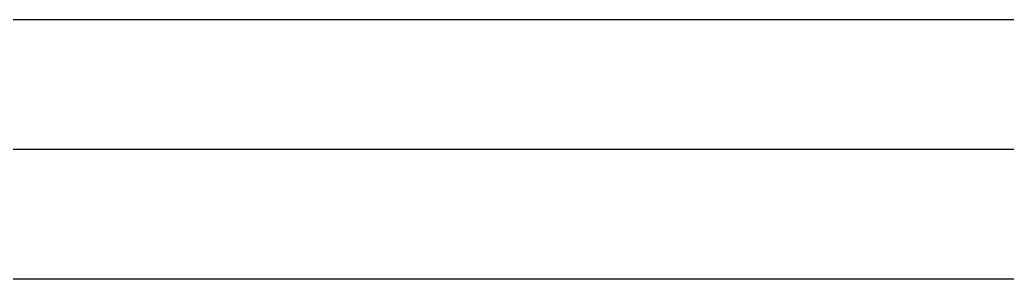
# Model space of a CAD drawing. Header units: inches. Extents: x -50945 to 250244, y -404780 to 18493.
# Drawn here: x 160534 to 161448, y -19041 to -18801 of the extents above; entities that cross this region are included whole.
import ezdxf

# ---------------------------------------------------------------- set-up
doc = ezdxf.new("R2010")
doc.units = ezdxf.units.IN
doc.header["$MEASUREMENT"] = 0
doc.layers.add('IBS-003-建筑窗框', color=3, linetype='Continuous')
doc.layers.add('IBS-63-原建筑窗', color=63, linetype='Continuous')
doc.layers.add('天棚材质标注', color=2, linetype='Continuous', lineweight=5)

# ---------------------------------------------------------------- blocks, each defined once
blk = doc.blocks.new('fbgb')
at = {"layer": 'IBS-003-建筑窗框', "color": 1, "ltscale": 10}
for p, q in [((59107.33, -118899.95), (53567.33, -118899.95)), ((58877.33, -119139.95), (53807.33, -119139.95))]:
    blk.add_line(p, q, dxfattribs=at)
at = {"layer": 'IBS-63-原建筑窗', "color": 1}
blk.add_line((58997.33, -119019.95), (53687.33, -119019.95), dxfattribs=at)
blk = doc.blocks.new('gjmhjm')
at = {"layer": 'IBS-003-建筑窗框', "color": 3, "ltscale": 10}
for p, q in [((129878.04, -120408.44), (124338.04, -120408.44)), ((129648.04, -120648.44), (124578.04, -120648.44))]:
    blk.add_line(p, q, dxfattribs=at)
at = {"layer": 'IBS-63-原建筑窗', "color": 3}
blk.add_line((129768.04, -120528.44), (124458.04, -120528.44), dxfattribs=at)

msp = doc.modelspace()

# ---------------------------------------------------------------- block references
at = {"layer": '天棚材质标注', "color": 1}
msp.add_blockref('fbgb', (102930.96, 100098.81), dxfattribs=at)
at = {"layer": '天棚材质标注', "color": 6}
msp.add_blockref('gjmhjm', (32160.25, 101607.31), dxfattribs=at)

doc.saveas('drawing.dxf')
